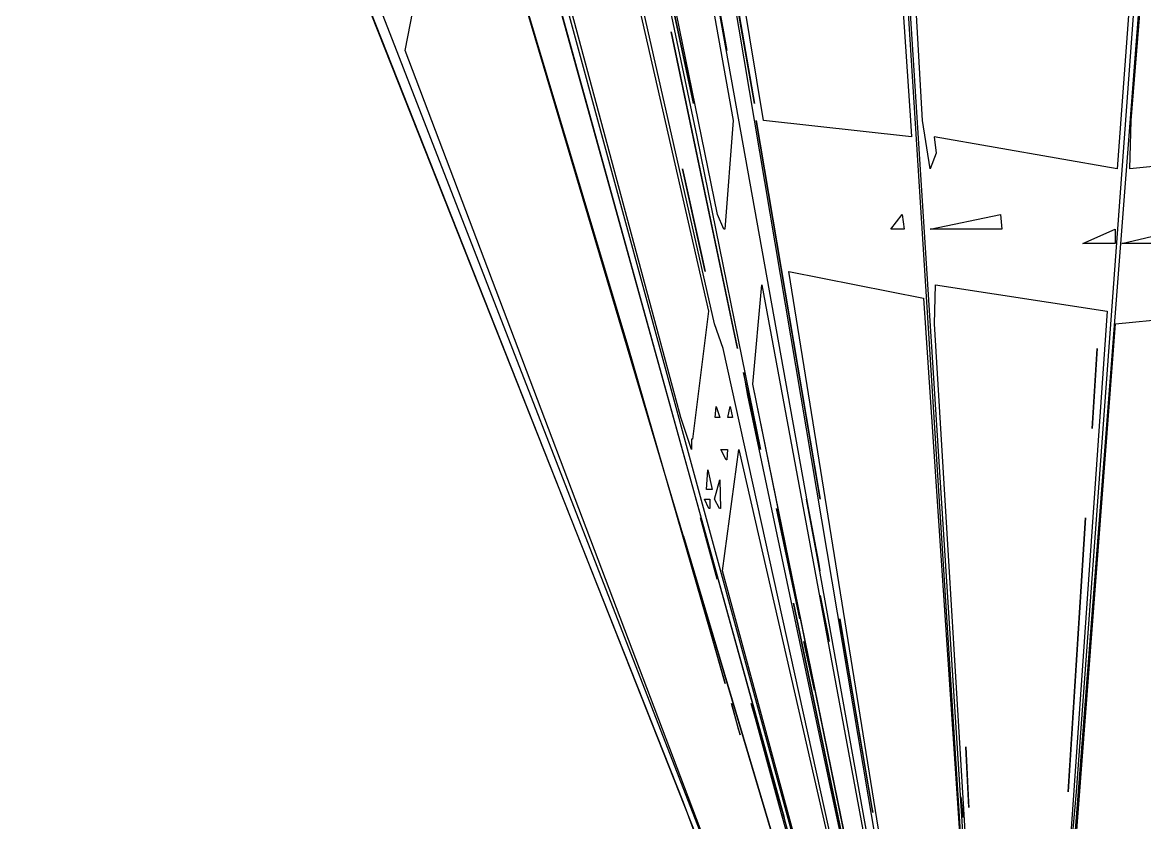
# Model space of a CAD drawing. Extents: x -11977 to 11953, y 2004 to 30000.
# Drawn here: x -6947 to 922, y 5901 to 11516 of the extents above; entities that cross this region are included whole.
import ezdxf

# ---------------------------------------------------------------- set-up
doc = ezdxf.new("R2010")
doc.units = 0

msp = doc.modelspace()

# ---------------------------------------------------------------- linework, layer by layer
for p, q in [((-11789.0625, 30000, 594.0476), (-2313.5593, 6043.5835)), ((-1618.8679, 4281.3036), (-11765.625, 30000, 582.1429)), ((-11578.125, 30000, 600), (-1765.3409, 4727.2727)), ((-8906.25, 30000, 391.6667), (-2696.1183, 9227.3567)), ((-954.7284, 3348.0885), (-8882.8125, 30000, 397.619)), ((-8273.4375, 30000, 403.5714), (-1604.5184, 5935.7907)), ((-919.7095, 3452.2822), (-8250, 30000, 469.0476)), ((-8132.8125, 30000, 367.8571), (-1050.5995, 3990.4077)), ((-6820.3125, 30000, 207.1429), (-2135.3612, 9490.4943)), ((-2093.2203, 9401.1299), (-6773.4375, 30000, 82.1429)), ((-6281.25, 30000, 165.4762), (-2217.8112, 10712.4464)), ((-859.8425, 4913.3858), (-5367.1875, 30000, 141.6667)), ((-5039.0625, 30000, 177.381), (-1016.5652, 6080.3898)), ((-2015.625, 30000, 135.7143), (-719.0889, 10828.6334)), ((-304.9228, 4818.5328), (-1898.4375, 30000, 171.4286)), ((-1898.4375, 30000, 171.4286), (-248.8665, 4191.4358)), ((-634.4902, 10828.6334), (-1710.9375, 30000, 129.7619)), ((2296.875, 30000, 171.4286), (354.2065, 4772.4665)), ((444.4853, 6117.6471), (2203.125, 30000, 129.7619)), ((2179.6875, 30000, 123.8095), (729.2017, 10487.395)), ((829.0672, 10828.6334), (2367.1875, 30000, 123.8095)), ((-1751.1931, 10828.6334), (-3606.6372, 22088.4956)), ((-2850.9494, 15797.4684), (-1962.6898, 10828.6334)), ((-2073.1161, 10167.0061), (-3122.3926, 15312.8834)), ((-2329.0718, 8742.5569), (-3595.1482, 13455.5256)), ((-2007.483, 11319.7279), (-2333.8583, 13102.3622)), ((-2333.8583, 13102.3622), (-2030.5046, 11449.5413)), ((-1813.1579, 10947.3684), (-1996.875, 12000)), ((-1996.875, 12000), (-1833.2594, 11068.7361)), ((-4262.585, 11319.7279), (-4159.3824, 11857.4822)), ((-2240.7895, 10947.3684), (-2436.342, 11857.4822)), ((-2436.342, 11857.4822), (-2265.6319, 11068.7361)), ((-1931.9778, 9227.3567), (-2397.2477, 11449.5413)), ((-2397.2477, 11449.5413), (-1950, 9313.4328)), ((-2030.5046, 11449.5413), (-2007.483, 11319.7279)), ((-1765.3409, 4727.2727), (-4262.585, 11319.7279)), ((-2265.6319, 11068.7361), (-2240.7895, 10947.3684)), ((-1833.2594, 11068.7361), (-1813.1579, 10947.3684)), ((-1962.6898, 10828.6334), (-2020.7661, 10064.5161)), ((-1353.1915, 8170.2128), (-1801.9523, 10828.6334)), ((-1801.9523, 10828.6334), (-1364.3564, 8237.6238)), ((-711.3734, 10712.4464), (-1751.1931, 10828.6334)), ((-719.0889, 10828.6334), (-711.3734, 10712.4464)), ((-581.7227, 10487.395), (-634.4902, 10828.6334)), ((819.3277, 10487.395), (829.0672, 10828.6334)), ((-2217.8112, 10712.4464), (-1770.3072, 8518.7713)), ((729.2017, 10487.395), (-552.3605, 10712.4464)), ((-552.3605, 10712.4464), (-538.2166, 10598.7261)), ((-538.2166, 10598.7261), (-581.7227, 10487.395)), ((1854.7771, 10598.7261), (819.3277, 10487.395)), ((-2159.8826, 9769.0802), (-2318.6975, 10487.395)), ((-2318.6975, 10487.395), (-2181.2253, 9865.6126)), ((-2028.629, 10064.5161), (-2073.1161, 10167.0061)), ((-857.0565, 10064.5161), (-778.4114, 10167.0061)), ((-778.4114, 10167.0061), (-762.7016, 10064.5161)), ((-581.8548, 10064.5161), (-87.3727, 10167.0061)), ((-87.3727, 10167.0061), (-78.629, 10064.5161)), ((-2020.7661, 10064.5161), (-2028.629, 10064.5161)), ((-762.7016, 10064.5161), (-857.0565, 10064.5161)), ((-78.629, 10064.5161), (-581.8548, 10064.5161)), ((490.4192, 9964.0719), (715.5242, 10064.5161)), ((715.5242, 10064.5161), (716.1677, 9964.0719)), ((762.8743, 9964.0719), (1179.4355, 10064.5161)), ((716.1677, 9964.0719), (490.4192, 9964.0719)), ((1175.4491, 9964.0719), (762.8743, 9964.0719)), ((-2181.2253, 9865.6126), (-2159.8826, 9769.0802)), ((-853.7726, 5304.9947), (-1572.2114, 9769.0802)), ((-1572.2114, 9769.0802), (-628.7908, 9581.5739)), ((-1823.741, 8978.4173), (-1761.0465, 9674.4186)), ((-1823.741, 8978.4173), (-1761.0465, 9674.4186)), ((-1823.741, 8978.4173), (-1761.0465, 9674.4186)), ((-1761.0465, 9674.4186), (-883.3828, 4937.6855)), ((-1761.0465, 9674.4186), (-883.3828, 4937.6855)), ((-1761.0465, 9674.4186), (-883.3828, 4937.6855)), ((-550.8475, 9401.1299), (-544.186, 9674.4186)), ((-544.186, 9674.4186), (659.8859, 9490.4943)), ((-628.7908, 9581.5739), (-322.7043, 5037.336)), ((-2135.3612, 9490.4943), (-2248.7091, 8592.0826)), ((659.8859, 9490.4943), (346.7532, 4987.013)), ((719.774, 9401.1299), (1653.4221, 9490.4943)), ((-2032.902, 9227.3567), (-2093.2203, 9401.1299)), ((-283.002, 4962.2266), (-550.8475, 9401.1299)), ((376.1811, 4913.3858), (719.774, 9401.1299)), ((-1950, 9313.4328), (-1931.9778, 9227.3567)), ((-2696.1183, 9227.3567), (-2019.8347, 6876.0331)), ((-919.5652, 4173.913), (-2032.902, 9227.3567)), ((555.2083, 8666.6667), (591.1275, 9227.3567)), ((591.1275, 9227.3567), (560.0701, 8742.5569)), ((-1770.3072, 8518.7713), (-1889.8367, 9059.8911)), ((-1889.8367, 9059.8911), (-1863.1016, 8898.3957)), ((-913.2911, 4513.5624), (-1823.741, 8978.4173)), ((-912.6913, 4493.2493), (-1823.741, 8978.4173)), ((-912.6913, 4493.2493), (-1823.741, 8978.4173)), ((-1863.1016, 8898.3957), (-1291.9355, 6193.5484)), ((-2090.0175, 8742.5569), (-2080.9187, 8819.788)), ((-2080.9187, 8819.788), (-2055.8669, 8742.5569)), ((-2001.2259, 8742.5569), (-1984.4523, 8819.788)), ((-1984.4523, 8819.788), (-1967.0753, 8742.5569)), ((-2256.1433, 8518.7713), (-2329.0718, 8742.5569)), ((-2055.8669, 8742.5569), (-2090.0175, 8742.5569)), ((-1967.0753, 8742.5569), (-2001.2259, 8742.5569)), ((560.0701, 8742.5569), (555.2083, 8666.6667)), ((-2255.4217, 8592.0826), (-2256.1433, 8518.7713)), ((-2248.7091, 8592.0826), (-2255.4217, 8592.0826)), ((-2012.6904, 8446.7005), (-2049.8294, 8518.7713)), ((-2049.8294, 8518.7713), (-2003.2423, 8518.7713)), ((-2036.8664, 7668.2028), (-1923.3788, 8518.7713)), ((-2003.2423, 8518.7713), (-2006.0914, 8446.7005)), ((-1923.3788, 8518.7713), (-929.9748, 4191.4358)), ((-2006.0914, 8446.7005), (-2012.6904, 8446.7005)), ((-2149.505, 8237.6238), (-2139.7651, 8375.8389)), ((-2139.7651, 8375.8389), (-2110.8911, 8237.6238)), ((-2093.617, 8170.2128), (-2057.0715, 8306.1564)), ((-2057.0715, 8306.1564), (-2051.2987, 8103.8961)), ((-2117.3267, 8237.6238), (-2149.505, 8237.6238)), ((-2110.8911, 8237.6238), (-2117.3267, 8237.6238)), ((-1364.3564, 8237.6238), (-1353.1915, 8170.2128)), ((-2133.6039, 8103.8961), (-2163.8298, 8170.2128)), ((-2163.8298, 8170.2128), (-2125.5319, 8170.2128)), ((-2125.5319, 8170.2128), (-2127.2727, 8103.8961)), ((-2057.6299, 8103.8961), (-2093.617, 8170.2128)), ((-1353.9171, 7668.2028), (-1448.9362, 8170.2128)), ((-1448.9362, 8170.2128), (-1364.3963, 7727.5542)), ((-2074.8476, 7609.7561), (-2191.7874, 8038.6473)), ((-2191.7874, 8038.6473), (-2090.7834, 7668.2028)), ((-2127.2727, 8103.8961), (-2133.6039, 8103.8961)), ((-2051.2987, 8103.8961), (-2057.6299, 8103.8961)), ((-1494.7137, 7330.3965), (-1658.7662, 8103.8961)), ((-1658.7662, 8103.8961), (-1505.7692, 7384.6154)), ((387.1324, 6117.6471), (508.6957, 8038.6473)), ((508.6957, 8038.6473), (389.5191, 6155.3637)), ((-2019.8347, 6876.0331), (-2311.5689, 7911.252)), ((-2311.5689, 7911.252), (-1623.9057, 5602.6936)), ((-1364.3963, 7727.5542), (-1353.9171, 7668.2028)), ((-2090.7834, 7668.2028), (-2074.8476, 7609.7561)), ((-957.0904, 3667.8913), (-2036.8664, 7668.2028)), ((-1288.7931, 7172.4138), (-1352.7027, 7495.4955)), ((-1352.7027, 7495.4955), (-1298.1187, 7224.3126)), ((-1162.0767, 5634.3115), (-1540.2385, 7439.6423)), ((-1540.2385, 7439.6423), (-1168.672, 5666.2883)), ((-1505.7692, 7384.6154), (-1494.7137, 7330.3965)), ((-984.3301, 5971.2919), (-1214.0969, 7330.3965)), ((-1214.0969, 7330.3965), (-990.2527, 6007.2202)), ((-1392.4761, 6829.0014), (-1468.1034, 7172.4138)), ((-1468.1034, 7172.4138), (-1402.0661, 6876.0331)), ((-1298.1187, 7224.3126), (-1288.7931, 7172.4138)), ((-1402.0661, 6876.0331), (-1392.4761, 6829.0014)), ((-1914.3603, 6516.9713), (-1973.6842, 6736.8421)), ((-1973.6842, 6736.8421), (-1926.9382, 6559.7898)), ((-1604.5184, 5935.7907), (-1836.8421, 6736.8421)), ((-1836.8421, 6736.8421), (-1637.9061, 6007.2202)), ((-1926.9382, 6559.7898), (-1914.3603, 6516.9713)), ((-309.7473, 6007.2202), (-331.701, 6432.9897)), ((-331.701, 6432.9897), (-311.6223, 6043.5835)), ((-1291.9355, 6193.5484), (-1102.4442, 5304.9947)), ((389.5191, 6155.3637), (387.1324, 6117.6471)), ((-1016.5652, 6080.3898), (-901.9544, 5420.1954)), ((-352.4376, 5935.7907), (-365.7734, 6080.3898)), ((-365.7734, 6080.3898), (-354.5455, 5971.2919)), ((375, 5333.3333), (444.4853, 6117.6471)), ((-2313.5593, 6043.5835), (-2050, 5333.3333)), ((-1637.9061, 6007.2202), (-1248.2886, 4617.9463)), ((-990.2527, 6007.2202), (-984.3301, 5971.2919)), ((-311.6223, 6043.5835), (-309.7473, 6007.2202)), ((-354.5455, 5971.2919), (-352.4376, 5935.7907))]:
    msp.add_line(p, q)

doc.saveas('drawing.dxf')
